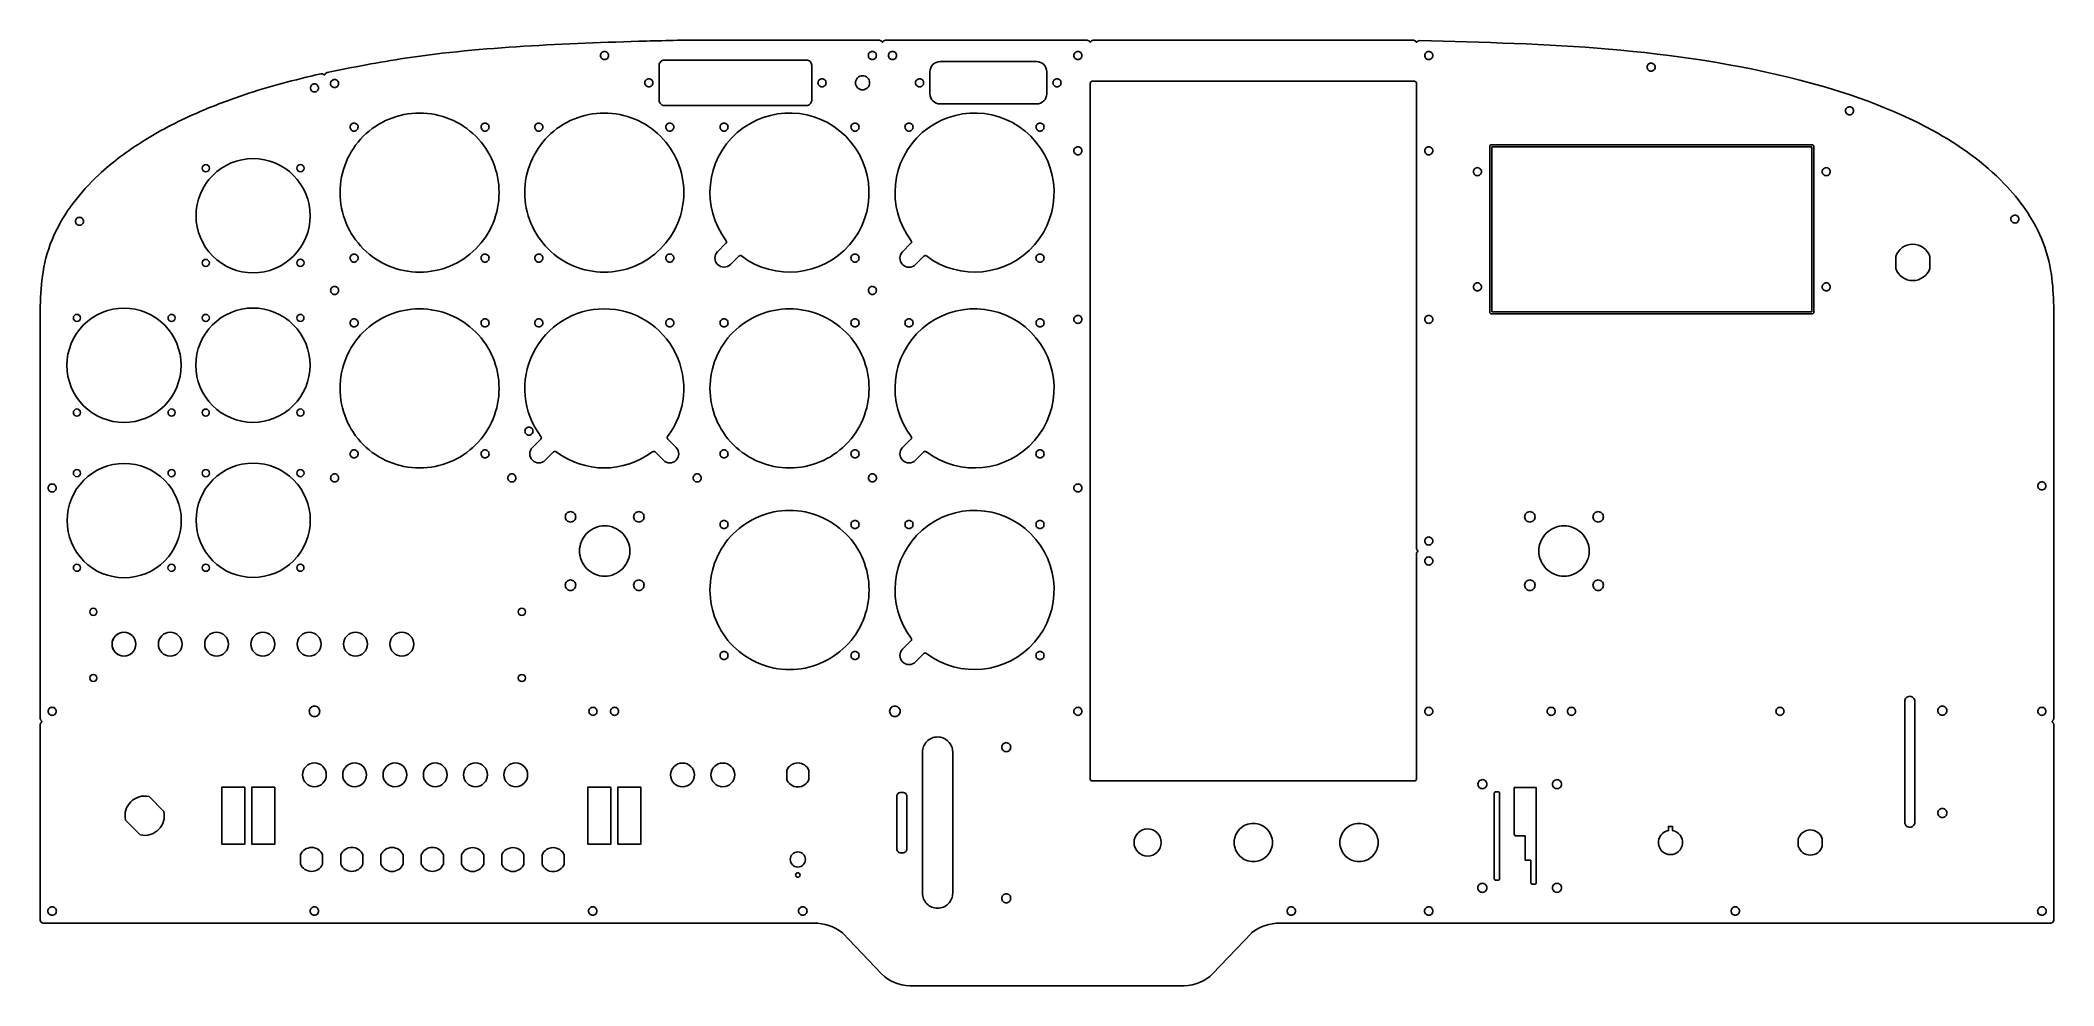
# Model space of a CAD drawing. Header units: inches. Extents: x -55 to 626, y 47 to 348.
# Drawn here: x 586.87 to 626.24, y 329.25 to 347.73 of the extents above.
import ezdxf

# ---------------------------------------------------------------- set-up
doc = ezdxf.new("R2010")
doc.units = ezdxf.units.IN
doc.layers.get('0').update_dxf_attribs({"linetype": 'CONTINUOUS'})

msp = doc.modelspace()

# ---------------------------------------------------------------- linework, layer by layer
for p, q in [((599.328, 347.73), (603.277, 347.73)), ((603.396, 347.73), (607.339, 347.73)), ((607.457, 347.73), (613.72, 347.73)), ((604.265, 347.116), (604.265, 346.683)), ((606.548, 346.683), (606.548, 347.116)), ((607.399, 333.292), (607.399, 346.891)), ((607.439, 346.931), (613.738, 346.931)), ((613.777, 346.891), (613.777, 337.806)), ((604.462, 346.486), (606.352, 346.486)), ((615.25, 345.689), (621.51, 345.689)), ((615.211, 345.649), (615.211, 342.421)), ((615.25, 345.649), (615.25, 342.421)), ((615.25, 345.649), (621.51, 345.649)), ((621.51, 345.649), (621.51, 342.421)), ((621.549, 345.649), (621.549, 342.421)), ((600.114, 343.598), (600.277, 343.761)), ((603.731, 343.598), (603.894, 343.761)), ((600.364, 343.347), (600.528, 343.511)), ((603.982, 343.347), (604.145, 343.511)), ((586.869, 334.475), (586.869, 342.536)), ((626.239, 342.536), (626.239, 334.474)), ((615.25, 342.421), (621.51, 342.421)), ((615.25, 342.382), (621.51, 342.382)), ((596.492, 339.77), (596.655, 339.934)), ((599.303, 339.77), (599.139, 339.934)), ((603.731, 339.77), (603.894, 339.934)), ((596.742, 339.52), (596.906, 339.683)), ((599.052, 339.52), (598.889, 339.683)), ((603.982, 339.52), (604.145, 339.683)), ((613.777, 337.688), (613.779, 333.292)), ((603.731, 335.83), (603.894, 335.993)), ((603.982, 335.579), (604.145, 335.742)), ((586.869, 330.533), (586.869, 334.356)), ((626.239, 334.356), (626.239, 330.533)), ((604.119, 333.816), (604.119, 331.06)), ((604.71, 331.06), (604.71, 333.816)), ((607.439, 333.253), (613.739, 333.253)), ((589.285, 332.658), (588.995, 332.948)), ((615.298, 333.003), (615.298, 331.35)), ((615.366, 333.043), (615.337, 333.043)), ((615.405, 331.35), (615.405, 333.003)), ((588.536, 332.488), (588.825, 332.199)), ((621.245, 332.123), (621.245, 331.974)), ((621.714, 331.974), (621.714, 332.123)), ((615.366, 331.311), (615.337, 331.311)), ((601.996, 330.474), (586.928, 330.474)), ((626.18, 330.474), (611.112, 330.474)), ((603.315, 329.481), (602.552, 330.283)), ((610.556, 330.283), (609.793, 329.481)), ((609.236, 329.25), (603.872, 329.25))]:
    msp.add_line(p, q)
for points in [[(597.902, 347.353, -0.414214), (597.823, 347.432, -0.414214), (597.902, 347.511, -0.414214), (597.98, 347.432, -0.414214)], [(598.971, 347.243, -0.414214), (599.07, 347.342), (601.854, 347.342, -0.414214), (601.953, 347.243), (601.953, 346.556, -0.414214), (601.854, 346.456), (599.07, 346.456, -0.414214), (598.971, 346.556)], [(603.139, 347.353, -0.414214), (603.06, 347.432, -0.414214), (603.139, 347.511, -0.414214), (603.218, 347.432, -0.414214)], [(603.612, 347.432, -0.414214), (603.533, 347.353, -0.414214), (603.454, 347.432, -0.414214), (603.533, 347.511, -0.414214)], [(604.462, 346.486, -0.414214), (604.265, 346.683), (604.265, 347.116, -0.414214), (604.462, 347.313), (606.352, 347.313, -0.414214), (606.548, 347.116), (606.548, 346.683, -0.414214), (606.352, 346.486)], [(607.237, 347.432, -0.414214), (607.158, 347.353, -0.414214), (607.08, 347.432, -0.414214), (607.158, 347.511, -0.414214)], [(614.018, 347.511, -0.414214), (614.097, 347.432, -0.414214), (614.018, 347.353, -0.414214), (613.94, 347.432, -0.414214)], [(618.287, 347.205, -0.414214), (618.366, 347.284, -0.414214), (618.444, 347.205, -0.414214), (618.366, 347.126, -0.414214)], [(592.23, 346.877, -0.414214), (592.309, 346.798, -0.414214), (592.23, 346.719, -0.414214), (592.151, 346.798, -0.414214)], [(592.23, 346.877, -0.414214), (592.309, 346.798, -0.414214), (592.23, 346.719, -0.414214), (592.151, 346.798, -0.414214)], [(592.545, 346.884, -0.414214), (592.624, 346.963, -0.414214), (592.703, 346.884, -0.414214), (592.624, 346.806, -0.414214)], [(598.769, 346.82, -0.414214), (598.691, 346.899, -0.414214), (598.769, 346.978, -0.414214), (598.848, 346.899, -0.414214)], [(602.076, 346.899, -0.414214), (602.155, 346.978, -0.414214), (602.234, 346.899, -0.414214), (602.155, 346.82, -0.414214)], [(602.81, 346.899, -0.414214), (602.947, 347.037, -0.414214), (603.085, 346.899, -0.414214), (602.947, 346.761, -0.414214)], [(604.142, 346.899, -0.414214), (604.063, 346.82, -0.414214), (603.984, 346.899, -0.414214), (604.063, 346.978, -0.414214)], [(606.75, 346.82, -0.414214), (606.671, 346.899, -0.414214), (606.75, 346.978, -0.414214), (606.829, 346.899, -0.414214)], [(594.285, 343.198, -0.414214), (592.73, 344.753, -0.414214), (594.285, 346.308, -0.414214), (595.84, 344.753, -0.414214)], [(593.083, 346.033, -0.414214), (593.004, 345.955, -0.414214), (592.926, 346.033, -0.414214), (593.004, 346.112, -0.414214)], [(595.487, 346.033, -0.414214), (595.566, 346.112, -0.414214), (595.644, 346.033, -0.414214), (595.566, 345.955, -0.414214)], [(596.342, 344.753, -0.414214), (597.897, 346.308, -0.414214), (599.452, 344.753, -0.414214), (597.897, 343.198, -0.414214)], [(596.695, 346.033, -0.414214), (596.616, 345.955, -0.414214), (596.538, 346.033, -0.414214), (596.616, 346.112, -0.414214)], [(599.178, 346.112, -0.414214), (599.257, 346.033, -0.414214), (599.178, 345.955, -0.414214), (599.099, 346.033, -0.414214)], [(600.317, 346.033, -0.414214), (600.239, 345.955, -0.414214), (600.16, 346.033, -0.414214), (600.239, 346.112, -0.414214)], [(602.8, 345.955, -0.414214), (602.721, 346.033, -0.414214), (602.8, 346.112, -0.414214), (602.879, 346.033, -0.414214)], [(603.935, 346.033, -0.414214), (603.856, 345.955, -0.414214), (603.777, 346.033, -0.414214), (603.856, 346.112, -0.414214)], [(606.496, 346.033, -0.414214), (606.417, 345.955, -0.414214), (606.339, 346.033, -0.414214), (606.417, 346.112, -0.414214)], [(622.247, 346.273, -0.414214), (622.168, 346.352, -0.414214), (622.247, 346.431, -0.414214), (622.325, 346.352, -0.414214)], [(589.914, 344.3, -0.414214), (591.031, 345.417, -0.414214), (592.148, 344.3, -0.414214), (591.031, 343.184, -0.414214)], [(590.106, 345.159, -0.414214), (590.036, 345.229, -0.414214), (590.106, 345.299, -0.414214), (590.175, 345.229, -0.414214)], [(591.886, 345.23, -0.414214), (591.956, 345.3, -0.414214), (592.026, 345.23, -0.414214), (591.956, 345.16, -0.414214)], [(607.158, 345.491, -0.414214), (607.08, 345.57, -0.414214), (607.158, 345.649, -0.414214), (607.237, 345.57, -0.414214)], [(614.097, 345.57, -0.414214), (614.018, 345.491, -0.414214), (613.94, 345.57, -0.414214), (614.018, 345.649, -0.414214)], [(614.97, 345.24, -0.414214), (615.049, 345.161, -0.414214), (614.97, 345.083, -0.414214), (614.891, 345.161, -0.414214)], [(621.791, 345.083, -0.414214), (621.712, 345.161, -0.414214), (621.791, 345.24, -0.414214), (621.869, 345.161, -0.414214)], [(587.635, 344.113, -0.414214), (587.556, 344.192, -0.414214), (587.635, 344.27, -0.414214), (587.714, 344.192, -0.414214)], [(625.48, 344.314, -0.414214), (625.559, 344.236, -0.414214), (625.48, 344.157, -0.414214), (625.402, 344.236, -0.414214)], [(623.483, 343.033, -0.319198), (623.149, 343.271), (623.149, 343.504, -0.319198), (623.483, 343.742, -0.319198), (623.818, 343.504), (623.818, 343.271, -0.319198)], [(590.175, 343.378, -0.414214), (590.105, 343.308, -0.414214), (590.036, 343.378, -0.414214), (590.105, 343.448, -0.414214)], [(591.886, 343.38, -0.414214), (591.956, 343.45, -0.414214), (592.026, 343.38, -0.414214), (591.956, 343.31, -0.414214)], [(592.926, 343.473, -0.414214), (593.004, 343.552, -0.414214), (593.083, 343.473, -0.414214), (593.004, 343.394, -0.414214)], [(595.566, 343.552, -0.414214), (595.644, 343.473, -0.414214), (595.566, 343.394, -0.414214), (595.487, 343.473, -0.414214)], [(596.616, 343.552, -0.414214), (596.695, 343.473, -0.414214), (596.616, 343.394, -0.414214), (596.538, 343.473, -0.414214)], [(599.099, 343.473, -0.414214), (599.178, 343.552, -0.414214), (599.257, 343.473, -0.414214), (599.178, 343.394, -0.414214)], [(602.879, 343.473, -0.414214), (602.8, 343.394, -0.414214), (602.721, 343.473, -0.414214), (602.8, 343.552, -0.414214)], [(606.338, 343.473, -0.414214), (606.417, 343.552, -0.414214), (606.496, 343.473, -0.414214), (606.417, 343.394, -0.414214)], [(592.625, 342.92, -0.414214), (592.703, 342.841, -0.414214), (592.625, 342.762, -0.414214), (592.546, 342.841, -0.414214)], [(603.218, 342.841, -0.414214), (603.14, 342.762, -0.414214), (603.061, 342.841, -0.414214), (603.14, 342.92, -0.414214)], [(615.049, 342.909, -0.414214), (614.97, 342.83, -0.414214), (614.891, 342.909, -0.414214), (614.97, 342.988, -0.414214)], [(621.791, 342.988, -0.414214), (621.869, 342.909, -0.414214), (621.791, 342.83, -0.414214), (621.712, 342.909, -0.414214)], [(588.506, 340.26, -0.414214), (587.389, 341.377, -0.414214), (588.506, 342.493, -0.414214), (589.623, 341.377, -0.414214)], [(587.516, 342.303, -0.414214), (587.586, 342.372, -0.414214), (587.656, 342.303, -0.414214), (587.586, 342.233, -0.414214)], [(589.367, 342.303, -0.414214), (589.437, 342.373, -0.414214), (589.507, 342.303, -0.414214), (589.437, 342.233, -0.414214)], [(589.911, 341.379, -0.414214), (591.027, 342.496, -0.414214), (592.144, 341.379, -0.414214), (591.027, 340.262, -0.414214)], [(590.175, 342.303, -0.414214), (590.105, 342.233, -0.414214), (590.035, 342.303, -0.414214), (590.105, 342.373, -0.414214)], [(591.955, 342.233, -0.414214), (591.885, 342.303, -0.414214), (591.955, 342.373, -0.414214), (592.025, 342.303, -0.414214)], [(592.73, 340.926, -0.414214), (594.285, 342.481, -0.414214), (595.84, 340.926, -0.414214), (594.285, 339.37, -0.414214)], [(593.004, 342.285, -0.414214), (593.083, 342.206, -0.414214), (593.004, 342.127, -0.414214), (592.926, 342.206, -0.414214)], [(595.566, 342.285, -0.414214), (595.644, 342.206, -0.414214), (595.566, 342.127, -0.414214), (595.487, 342.206, -0.414214)], [(596.695, 342.206, -0.414214), (596.617, 342.127, -0.414214), (596.538, 342.206, -0.414214), (596.617, 342.285, -0.414214)], [(599.178, 342.285, -0.414214), (599.257, 342.206, -0.414214), (599.178, 342.127, -0.414214), (599.099, 342.206, -0.414214)], [(599.964, 340.926, -0.414214), (601.519, 342.481, -0.414214), (603.075, 340.926, -0.414214), (601.519, 339.37, -0.414214)], [(600.317, 342.206, -0.414214), (600.239, 342.127, -0.414214), (600.16, 342.206, -0.414214), (600.239, 342.285, -0.414214)], [(602.879, 342.206, -0.414214), (602.8, 342.127, -0.414214), (602.721, 342.206, -0.414214), (602.8, 342.285, -0.414214)], [(603.935, 342.206, -0.414214), (603.856, 342.127, -0.414214), (603.777, 342.206, -0.414214), (603.856, 342.285, -0.414214)], [(606.417, 342.127, -0.414214), (606.339, 342.206, -0.414214), (606.417, 342.285, -0.414214), (606.496, 342.206, -0.414214)], [(607.237, 342.275, -0.414214), (607.158, 342.196, -0.414214), (607.08, 342.275, -0.414214), (607.158, 342.353, -0.414214)], [(614.018, 342.196, -0.414214), (613.94, 342.275, -0.414214), (614.018, 342.353, -0.414214), (614.097, 342.275, -0.414214)], [(587.586, 340.523, -0.414214), (587.656, 340.453, -0.414214), (587.586, 340.383, -0.414214), (587.516, 340.453, -0.414214)], [(589.507, 340.453, -0.414214), (589.437, 340.383, -0.414214), (589.367, 340.453, -0.414214), (589.437, 340.523, -0.414214)], [(590.104, 340.522, -0.414214), (590.174, 340.452, -0.414214), (590.104, 340.382, -0.414214), (590.035, 340.452, -0.414214)], [(591.955, 340.383, -0.414214), (591.885, 340.453, -0.414214), (591.955, 340.523, -0.414214), (592.025, 340.453, -0.414214)], [(596.503, 340.091, -0.414214), (596.424, 340.012, -0.414214), (596.346, 340.091, -0.414214), (596.424, 340.169, -0.414214)], [(588.509, 337.224, -0.414214), (587.393, 338.341, -0.414214), (588.509, 339.458, -0.414214), (589.626, 338.341, -0.414214)], [(589.915, 338.348, -0.414214), (591.032, 339.465, -0.414214), (592.149, 338.348, -0.414214), (591.032, 337.231, -0.414214)], [(592.926, 339.645, -0.414214), (593.004, 339.724, -0.414214), (593.083, 339.645, -0.414214), (593.004, 339.567, -0.414214)], [(595.566, 339.724, -0.414214), (595.644, 339.645, -0.414214), (595.566, 339.567, -0.414214), (595.487, 339.645, -0.414214)], [(600.16, 339.645, -0.414214), (600.239, 339.724, -0.414214), (600.317, 339.645, -0.414214), (600.239, 339.567, -0.414214)], [(602.8, 339.724, -0.414214), (602.879, 339.645, -0.414214), (602.8, 339.567, -0.414214), (602.721, 339.645, -0.414214)], [(606.338, 339.645, -0.414214), (606.417, 339.724, -0.414214), (606.496, 339.645, -0.414214), (606.417, 339.567, -0.414214)], [(587.022, 338.979, -0.414214), (587.101, 339.058, -0.414214), (587.18, 338.979, -0.414214), (587.101, 338.901, -0.414214)], [(587.516, 339.27, -0.414214), (587.586, 339.34, -0.414214), (587.656, 339.27, -0.414214), (587.586, 339.2, -0.414214)], [(589.367, 339.27, -0.414214), (589.437, 339.34, -0.414214), (589.507, 339.27, -0.414214), (589.437, 339.2, -0.414214)], [(590.176, 339.269, -0.414214), (590.106, 339.199, -0.414214), (590.036, 339.269, -0.414214), (590.106, 339.339, -0.414214)], [(591.956, 339.34, -0.414214), (592.026, 339.27, -0.414214), (591.956, 339.2, -0.414214), (591.886, 339.27, -0.414214)], [(592.625, 339.254, -0.414214), (592.703, 339.175, -0.414214), (592.625, 339.096, -0.414214), (592.546, 339.175, -0.414214)], [(596.012, 339.175, -0.414214), (596.09, 339.254, -0.414214), (596.169, 339.175, -0.414214), (596.09, 339.096, -0.414214)], [(599.636, 339.175, -0.414214), (599.714, 339.254, -0.414214), (599.793, 339.175, -0.414214), (599.714, 339.096, -0.414214)], [(603.061, 339.176, -0.414214), (603.14, 339.255, -0.414214), (603.219, 339.176, -0.414214), (603.14, 339.097, -0.414214)], [(607.08, 338.979, -0.414214), (607.158, 339.058, -0.414214), (607.237, 338.979, -0.414214), (607.158, 338.901, -0.414214)], [(626.007, 339.099, -0.414214), (626.086, 339.02, -0.414214), (626.007, 338.942, -0.414214), (625.928, 339.02, -0.414214)], [(597.134, 338.415, -0.414214), (597.237, 338.517, -0.414214), (597.339, 338.415, -0.414214), (597.237, 338.313, -0.414214)], [(598.397, 337.747, -0.414214), (597.905, 337.255, -0.414214), (597.413, 337.747, -0.414214), (597.905, 338.239, -0.414214)], [(598.573, 338.517, -0.414214), (598.675, 338.415, -0.414214), (598.573, 338.313, -0.414214), (598.471, 338.415, -0.414214)], [(601.519, 338.54, -0.414214), (603.075, 336.985, -0.414214), (601.519, 335.43, -0.414214), (599.964, 336.985, -0.414214)], [(600.239, 338.186, -0.414214), (600.16, 338.265, -0.414214), (600.239, 338.344, -0.414214), (600.317, 338.265, -0.414214)], [(602.721, 338.265, -0.414214), (602.8, 338.344, -0.414214), (602.879, 338.265, -0.414214), (602.8, 338.186, -0.414214)], [(603.777, 338.265, -0.414214), (603.856, 338.344, -0.414214), (603.935, 338.265, -0.414214), (603.856, 338.186, -0.414214)], [(606.338, 338.265, -0.414214), (606.417, 338.344, -0.414214), (606.496, 338.265, -0.414214), (606.417, 338.186, -0.414214)], [(615.995, 338.517, -0.414214), (616.098, 338.415, -0.414214), (615.995, 338.313, -0.414214), (615.893, 338.415, -0.414214)], [(616.663, 338.239, -0.414214), (617.156, 337.747, -0.414214), (616.663, 337.255, -0.414214), (616.171, 337.747, -0.414214)], [(617.229, 338.415, -0.414214), (617.332, 338.517, -0.414214), (617.434, 338.415, -0.414214), (617.332, 338.313, -0.414214)], [(614.097, 337.942, -0.414214), (614.018, 337.863, -0.414214), (613.94, 337.942, -0.414214), (614.018, 338.021, -0.414214)], [(587.585, 337.489, -0.414214), (587.655, 337.42, -0.414214), (587.585, 337.35, -0.414214), (587.516, 337.42, -0.414214)], [(589.506, 337.419, -0.414214), (589.436, 337.349, -0.414214), (589.366, 337.419, -0.414214), (589.436, 337.489, -0.414214)], [(590.106, 337.489, -0.414214), (590.176, 337.419, -0.414214), (590.106, 337.35, -0.414214), (590.036, 337.419, -0.414214)], [(591.956, 337.35, -0.414214), (591.886, 337.42, -0.414214), (591.956, 337.49, -0.414214), (592.025, 337.42, -0.414214)], [(614.097, 337.552, -0.414214), (614.018, 337.473, -0.414214), (613.94, 337.552, -0.414214), (614.018, 337.631, -0.414214)], [(597.134, 337.079, -0.414214), (597.237, 337.181, -0.414214), (597.339, 337.079, -0.414214), (597.237, 336.976, -0.414214)], [(598.675, 337.079, -0.414214), (598.573, 336.976, -0.414214), (598.471, 337.079, -0.414214), (598.573, 337.181, -0.414214)], [(616.098, 337.079, -0.414214), (615.995, 336.976, -0.414214), (615.893, 337.079, -0.414214), (615.995, 337.181, -0.414214)], [(617.434, 337.079, -0.414214), (617.332, 336.976, -0.414214), (617.229, 337.079, -0.414214), (617.332, 337.181, -0.414214)], [(587.906, 336.628, -0.414214), (587.976, 336.558, -0.414214), (587.906, 336.488, -0.414214), (587.836, 336.558, -0.414214)], [(596.355, 336.558, -0.414214), (596.285, 336.488, -0.414214), (596.215, 336.558, -0.414214), (596.285, 336.628, -0.414214)], [(588.505, 335.694, -0.414214), (588.273, 335.926, -0.414214), (588.505, 336.158, -0.414214), (588.737, 335.926, -0.414214)], [(589.41, 335.694, -0.414214), (589.178, 335.926, -0.414214), (589.41, 336.158, -0.414214), (589.643, 335.926, -0.414214)], [(590.548, 335.926, -0.414214), (590.316, 335.694, -0.414214), (590.084, 335.926, -0.414214), (590.316, 336.158, -0.414214)], [(591.221, 335.694, -0.414214), (590.989, 335.926, -0.414214), (591.221, 336.158, -0.414214), (591.454, 335.926, -0.414214)], [(592.127, 335.694, -0.414214), (591.895, 335.926, -0.414214), (592.127, 336.158, -0.414214), (592.359, 335.926, -0.414214)], [(593.032, 336.158, -0.414214), (593.265, 335.926, -0.414214), (593.032, 335.694, -0.414214), (592.8, 335.926, -0.414214)], [(593.938, 335.694, -0.414214), (593.706, 335.926, -0.414214), (593.938, 336.158, -0.414214), (594.17, 335.926, -0.414214)], [(600.239, 335.783, -0.414214), (600.317, 335.705, -0.414214), (600.239, 335.626, -0.414214), (600.16, 335.705, -0.414214)], [(602.8, 335.783, -0.414214), (602.879, 335.705, -0.414214), (602.8, 335.626, -0.414214), (602.721, 335.705, -0.414214)], [(606.338, 335.705, -0.414214), (606.417, 335.783, -0.414214), (606.496, 335.705, -0.414214), (606.417, 335.626, -0.414214)], [(587.906, 335.195, -0.414214), (587.836, 335.265, -0.414214), (587.906, 335.335, -0.414214), (587.976, 335.265, -0.414214)], [(596.285, 335.335, -0.414214), (596.355, 335.265, -0.414214), (596.285, 335.195, -0.414214), (596.215, 335.265, -0.414214)], [(587.022, 334.614, -0.414214), (587.101, 334.692, -0.414214), (587.18, 334.614, -0.414214), (587.101, 334.535, -0.414214)], [(592.231, 334.511, -0.414214), (592.128, 334.614, -0.414214), (592.231, 334.716, -0.414214), (592.333, 334.614, -0.414214)], [(597.676, 334.535, -0.414214), (597.598, 334.614, -0.414214), (597.676, 334.692, -0.414214), (597.755, 334.614, -0.414214)], [(598.098, 334.535, -0.414214), (598.02, 334.614, -0.414214), (598.098, 334.692, -0.414214), (598.177, 334.614, -0.414214)], [(603.579, 334.511, -0.414214), (603.477, 334.614, -0.414214), (603.579, 334.716, -0.414214), (603.682, 334.614, -0.414214)], [(607.237, 334.614, -0.414214), (607.158, 334.535, -0.414214), (607.08, 334.614, -0.414214), (607.158, 334.692, -0.414214)], [(613.94, 334.614, -0.414214), (614.018, 334.692, -0.414214), (614.097, 334.614, -0.414214), (614.018, 334.535, -0.414214)], [(616.335, 334.614, -0.414214), (616.413, 334.692, -0.414214), (616.492, 334.614, -0.414214), (616.413, 334.535, -0.414214)], [(616.809, 334.692, -0.414214), (616.888, 334.614, -0.414214), (616.809, 334.535, -0.414214), (616.73, 334.614, -0.414214)], [(620.965, 334.614, -0.414214), (620.886, 334.535, -0.414214), (620.808, 334.614, -0.414214), (620.886, 334.692, -0.414214)], [(623.424, 332.348, -0.414214), (623.326, 332.446), (623.326, 334.809, -0.414214), (623.424, 334.907, -0.414214), (623.523, 334.809), (623.523, 332.446, -0.414214)], [(624.06, 334.716, -0.414214), (624.149, 334.628, -0.414214), (624.06, 334.539, -0.414214), (623.971, 334.628, -0.414214)], [(626.007, 334.692, -0.414214), (626.086, 334.614, -0.414214), (626.007, 334.535, -0.414214), (625.928, 334.614, -0.414214)], [(604.119, 331.06), (604.119, 333.816, -0.414214), (604.414, 334.112, -0.414214), (604.71, 333.816), (604.71, 331.06, -0.414214), (604.414, 330.765, -0.414214)], [(605.668, 333.912, -0.414214), (605.757, 334.001, -0.414214), (605.845, 333.912, -0.414214), (605.757, 333.824, -0.414214)], [(592.229, 333.14, -0.414214), (591.997, 333.372, -0.414214), (592.229, 333.604, -0.414214), (592.462, 333.372, -0.414214)], [(592.783, 333.371, -0.414214), (593.016, 333.604, -0.414214), (593.248, 333.371, -0.414214), (593.016, 333.139, -0.414214)], [(593.572, 333.372, -0.414214), (593.804, 333.604, -0.414214), (594.036, 333.372, -0.414214), (593.804, 333.139, -0.414214)], [(594.592, 333.14, -0.414214), (594.36, 333.372, -0.414214), (594.592, 333.604, -0.414214), (594.824, 333.372, -0.414214)], [(595.38, 333.604, -0.414214), (595.612, 333.372, -0.414214), (595.38, 333.14, -0.414214), (595.147, 333.372, -0.414214)], [(596.166, 333.604, -0.414214), (596.398, 333.372, -0.414214), (596.166, 333.14, -0.414214), (595.933, 333.372, -0.414214)], [(599.427, 333.603, -0.414214), (599.66, 333.37, -0.414214), (599.427, 333.138, -0.414214), (599.195, 333.37, -0.414214)], [(600.447, 333.371, -0.414214), (600.215, 333.138, -0.414214), (599.983, 333.371, -0.414214), (600.215, 333.603, -0.414214)], [(601.465, 333.281), (601.465, 333.46, -0.303697), (601.682, 333.605, -0.303697), (601.898, 333.46), (601.898, 333.281, -0.303697), (601.682, 333.136, -0.303697)], [(615.068, 333.278, -0.414214), (615.157, 333.189, -0.414214), (615.068, 333.101, -0.414214), (614.98, 333.189, -0.414214)], [(615.906, 332.177), (615.731, 332.177, -0.414214), (615.691, 332.216), (615.691, 333.122), (616.121, 333.122), (616.121, 331.271, -0.414214), (616.081, 331.232), (616.053, 331.232, -0.414214), (616.013, 331.271), (616.013, 331.704), (615.906, 331.704)], [(616.614, 333.189, -0.414214), (616.525, 333.101, -0.414214), (616.437, 333.189, -0.414214), (616.525, 333.278, -0.414214)], [(603.617, 332.95, -0.414214), (603.696, 333.029), (603.735, 333.029, -0.414214), (603.814, 332.95), (603.814, 331.926, -0.414214), (603.735, 331.848), (603.696, 331.848, -0.414214), (603.617, 331.926)], [(624.06, 332.539, -0.414214), (623.971, 332.628, -0.414214), (624.06, 332.716, -0.414214), (624.149, 332.628, -0.414214)], [(608.788, 332.049, -0.414214), (608.522, 331.783, -0.414214), (608.256, 332.049, -0.414214), (608.522, 332.315, -0.414214)], [(610.588, 332.423, -0.414214), (610.962, 332.049, -0.414214), (610.588, 331.675, -0.414214), (610.214, 332.049, -0.414214)], [(612.281, 332.049, -0.414214), (612.655, 332.423, -0.414214), (613.029, 332.049, -0.414214), (612.655, 331.675, -0.414214)], [(618.981, 332.029, -0.389899), (618.745, 331.813, -0.389899), (618.51, 332.029, -0.389899), (618.706, 332.282), (618.706, 332.364), (618.785, 332.364), (618.785, 332.282, -0.389899)], [(592.39, 331.629, -0.303697), (592.173, 331.484, -0.303697), (591.957, 331.629), (591.957, 331.807, -0.303697), (592.173, 331.952, -0.303697), (592.39, 331.807)], [(592.961, 331.953, -0.303697), (593.177, 331.808), (593.177, 331.629, -0.303697), (592.961, 331.484, -0.303697), (592.744, 331.629), (592.744, 331.808, -0.303697)], [(593.748, 331.483, -0.303697), (593.531, 331.628), (593.531, 331.807, -0.303697), (593.748, 331.952, -0.303697), (593.964, 331.807), (593.964, 331.628, -0.303697)], [(594.535, 331.484, -0.303697), (594.319, 331.629), (594.319, 331.808, -0.303697), (594.535, 331.953, -0.303697), (594.752, 331.808), (594.752, 331.629, -0.303697)], [(595.539, 331.807), (595.539, 331.628, -0.303697), (595.323, 331.483, -0.303697), (595.106, 331.628), (595.106, 331.807, -0.303697), (595.323, 331.951, -0.303697)], [(596.326, 331.628, -0.303697), (596.11, 331.483, -0.303697), (595.893, 331.628), (595.893, 331.807, -0.303697), (596.11, 331.951, -0.303697), (596.326, 331.807)], [(597.114, 331.626, -0.303697), (596.897, 331.481, -0.303697), (596.681, 331.626), (596.681, 331.805, -0.303697), (596.897, 331.95, -0.303697), (597.114, 331.805)], [(601.682, 331.866, -0.414214), (601.829, 331.718, -0.414214), (601.682, 331.57, -0.414214), (601.534, 331.718, -0.414214)], [(601.682, 331.369, -0.414214), (601.638, 331.413, -0.414214), (601.682, 331.457, -0.414214), (601.726, 331.413, -0.414214)], [(615.156, 331.164, -0.414214), (615.068, 331.075, -0.414214), (614.979, 331.164, -0.414214), (615.068, 331.253, -0.414214)], [(616.614, 331.164, -0.414214), (616.525, 331.075, -0.414214), (616.437, 331.164, -0.414214), (616.525, 331.253, -0.414214)], [(587.101, 330.792, -0.414214), (587.184, 330.71, -0.414214), (587.101, 330.627, -0.414214), (587.018, 330.71, -0.414214)], [(592.146, 330.71, -0.414214), (592.229, 330.792, -0.414214), (592.312, 330.71, -0.414214), (592.229, 330.627, -0.414214)], [(597.671, 330.792, -0.414214), (597.754, 330.71, -0.414214), (597.671, 330.627, -0.414214), (597.588, 330.71, -0.414214)], [(601.696, 330.711, -0.414214), (601.778, 330.793, -0.414214), (601.861, 330.711, -0.414214), (601.778, 330.628, -0.414214)], [(605.757, 330.871, -0.414214), (605.668, 330.959, -0.414214), (605.757, 331.048, -0.414214), (605.845, 330.959, -0.414214)], [(611.412, 330.71, -0.414214), (611.33, 330.627, -0.414214), (611.247, 330.71, -0.414214), (611.33, 330.792, -0.414214)], [(614.018, 330.793, -0.414214), (614.101, 330.71, -0.414214), (614.018, 330.628, -0.414214), (613.936, 330.71, -0.414214)], [(620.013, 330.792, -0.414214), (620.095, 330.71, -0.414214), (620.013, 330.627, -0.414214), (619.93, 330.71, -0.414214)], [(626.007, 330.792, -0.414214), (626.09, 330.71, -0.414214), (626.007, 330.627, -0.414214), (625.924, 330.71, -0.414214)]]:
    msp.add_lwpolyline(points, format="xyb", close=True)
for points in [[(590.869, 333.129), (590.869, 332.018), (590.416, 332.018), (590.416, 333.129)], [(591.456, 333.129), (591.456, 332.018), (591.003, 332.018), (591.003, 333.129)], [(597.574, 332.018), (597.574, 333.129), (598.026, 333.129), (598.026, 332.018)], [(598.16, 332.018), (598.16, 333.129), (598.613, 333.129), (598.613, 332.018)]]:
    msp.add_lwpolyline(points, close=True)
for centre, radius, start, end in [((603.277, 347.671), 0.0591, 28.0727, 90.0001), ((603.337, 347.702), 0.00787, 208.0727, 270.0002), ((603.337, 347.702), 0.00787, 270.0002, 331.9278), ((603.396, 347.671), 0.0591, 89.9999, 151.9273), ((607.339, 347.671), 0.0591, 28.0725, 90), ((607.398, 347.702), 0.00787, 208.0725, 270), ((607.398, 347.702), 0.00787, 270, 331.9275), ((607.457, 347.671), 0.0591, 90, 151.9275), ((613.72, 347.671), 0.0591, 24.4005, 90), ((613.781, 347.698), 0.00787, 204.4005, 266.5586), ((613.781, 347.698), 0.00787, 266.5586, 328.7168), ((613.838, 347.664), 0.0591, 88.5919, 148.7168), ((592.369, 347.018), 0.0591, 40.33, 103.2693), ((592.423, 347.064), 0.0118, 220.33, 278.7192), ((592.423, 347.064), 0.0118, 278.7192, 337.1083), ((592.509, 347.028), 0.0815, 114.0687, 157.1083), ((607.439, 346.891), 0.0394, 90, 180), ((613.738, 346.891), 0.0394, 0, 90), ((601.519, 344.753), 1.555, 45.0104, 131.1079), ((605.137, 344.753), 1.555, 45.0104, 131.1079), ((601.519, 344.753), 1.555, 131.1079, 217.2054), ((601.519, 344.753), 1.555, -41.087, 45.0104), ((605.137, 344.753), 1.555, 131.1079, 217.2054), ((605.137, 344.753), 1.555, -41.087, 45.0104), ((615.25, 345.649), 0.0394, 90, 180), ((621.51, 345.649), 0.0394, 0, 90), ((600.249, 343.789), 0.0394, -44.9895, 37.2054), ((601.519, 344.753), 1.555, 232.8155, 318.913), ((603.867, 343.789), 0.0394, -44.9895, 37.2054), ((605.137, 344.753), 1.555, 232.8155, 318.913), ((600.239, 343.473), 0.177, 135.0109, 225.0109), ((600.239, 343.473), 0.177, 225.0109, 315.0109), ((600.556, 343.483), 0.0394, 52.8155, 135.0105), ((603.856, 343.472), 0.177, 135.0109, 225.0109), ((603.856, 343.472), 0.177, 225.0109, 315.0109), ((604.173, 343.483), 0.0394, 52.8155, 135.0105), ((597.897, 340.926), 1.555, 90.0018, 153.6066), ((597.897, 340.926), 1.555, 26.3971, 90.0018), ((605.137, 340.926), 1.555, 45.0104, 131.1079), ((615.25, 342.421), 0.0394, 180, 270), ((621.51, 342.421), 0.0394, -90, 0), ((605.137, 340.926), 1.555, 131.1079, 217.2054), ((605.137, 340.926), 1.555, -41.087, 45.0104), ((597.897, 340.926), 1.555, 153.6066, 217.2114), ((597.897, 340.926), 1.555, -37.2077, 26.3971), ((596.617, 339.645), 0.177, 135.0109, 225.0109), ((596.627, 339.961), 0.0394, -44.9895, 37.2051), ((599.167, 339.961), 0.0394, 142.7949, 224.9895), ((599.177, 339.645), 0.177, -45.0109, 44.9891), ((603.856, 339.645), 0.177, 135.0109, 225.0109), ((603.867, 339.961), 0.0394, -44.9895, 37.2054), ((605.137, 340.926), 1.555, 232.8155, 318.913), ((596.617, 339.645), 0.177, 225.0109, 315.0109), ((596.934, 339.655), 0.0394, 52.8172, 135.0105), ((597.897, 340.926), 1.555, 232.8172, 307.192), ((598.861, 339.655), 0.0394, 44.9895, 127.1834), ((599.177, 339.645), 0.177, 224.9891, 314.9891), ((603.856, 339.645), 0.177, 225.0109, 315.0109), ((604.173, 339.655), 0.0394, 52.8155, 135.0105), ((605.137, 336.985), 1.555, 45.0104, 131.1079), ((605.137, 336.985), 1.555, 131.1079, 217.2054), ((605.137, 336.985), 1.555, -41.087, 45.0104), ((613.836, 337.806), 0.0591, 180, 236.4427), ((613.836, 337.688), 0.0591, 123.5573, 180), ((613.797, 337.747), 0.0118, 0, 56.4427), ((613.797, 337.747), 0.0118, -56.4427, 0), ((588.505, 335.926), 0.232, 90, 180), ((588.505, 335.926), 0.232, 180, 270), ((588.505, 335.926), 0.232, 0, 90), ((588.505, 335.926), 0.232, -90, 0), ((603.867, 336.021), 0.0394, -44.9895, 37.2054), ((605.137, 336.985), 1.555, 232.8155, 318.913), ((603.856, 335.704), 0.177, 135.0109, 225.0109), ((603.856, 335.704), 0.177, 225.0109, 315.0109), ((604.173, 335.715), 0.0394, 52.8155, 135.0105), ((586.928, 334.474), 0.059, 179.4817, 236.4377), ((586.928, 334.356), 0.059, 123.5623, 180.5183), ((586.889, 334.415), 0.0118, 0, 56.4377), ((586.889, 334.415), 0.0118, -56.4377, 0), ((626.219, 334.415), 0.0118, 123.557, 179.9997), ((626.219, 334.415), 0.0118, 179.9997, 236.4424), ((626.18, 334.474), 0.0591, 303.557, 359.9997), ((626.18, 334.356), 0.0591, -0.0003, 56.4424), ((607.439, 333.292), 0.0394, 180, 270), ((613.739, 333.292), 0.0394, 270, 315.009), ((613.739, 333.292), 0.0394, -44.991, 0.0181), ((588.91, 332.573), 0.384, 135, 192.7958), ((588.91, 332.573), 0.384, 77.2042, 135), ((615.337, 333.003), 0.0394, 90, 180), ((615.366, 333.003), 0.0394, 0, 90), ((588.91, 332.573), 0.384, 257.2042, 315), ((588.91, 332.573), 0.384, -45, 12.7958), ((621.479, 332.049), 0.246, 90, 162.4225), ((621.479, 332.049), 0.246, 17.5775, 90), ((621.479, 332.049), 0.246, 197.5775, 270), ((621.479, 332.049), 0.246, 270, 342.4225), ((615.337, 331.35), 0.0394, 180, 270), ((615.366, 331.35), 0.0394, 270, 360), ((586.928, 330.533), 0.0591, 179.9982, 224.9991), ((586.928, 330.533), 0.0591, 224.9991, 270), ((602.006, 329.597), 0.877, 51.4335, 90.651), ((611.102, 329.597), 0.877, 89.349, 128.5665), ((626.18, 330.533), 0.0591, 270, 359.9997), ((603.872, 330.038), 0.787, 225, 270), ((609.236, 330.038), 0.787, 270, 315)]:
    msp.add_arc(centre, radius, start, end)
for points, knots in [([(592.476, 347.102), (592.985, 347.202), (594.257, 347.451), (596.347, 347.633), (598.124, 347.699), (599.126, 347.725), (599.328, 347.73)], [0, 0, 0, 0, 39.493342, 98.709186, 159.57806, 175.043903, 175.043903, 175.043903, 175.043903]), ([(613.84, 347.723), (615.075, 347.692), (617.571, 347.629), (620.971, 347.132), (623.616, 346.222), (625.227, 345.096), (625.977, 344.05), (626.213, 343.191), (626.231, 342.742), (626.239, 342.536)], [0, 0, 0, 0, 94.074213, 190.22246, 260.827981, 305.057225, 337.933465, 356.480901, 372.113445, 372.113445, 372.113445, 372.113445]), ([(586.869, 342.536), (586.878, 342.759), (586.897, 343.231), (587.177, 344.162), (587.886, 345.061), (588.911, 345.816), (589.889, 346.312), (590.801, 346.654), (591.595, 346.895), (592.099, 347.015), (592.356, 347.076)], [0, 0, 0, 0, 16.983439, 35.853742, 73.12385, 101.549322, 132.580426, 156.279047, 175.723852, 195.783426, 195.783426, 195.783426, 195.783426])]:
    msp.add_open_spline(points, degree=3, knots=knots)

doc.saveas('drawing.dxf')
